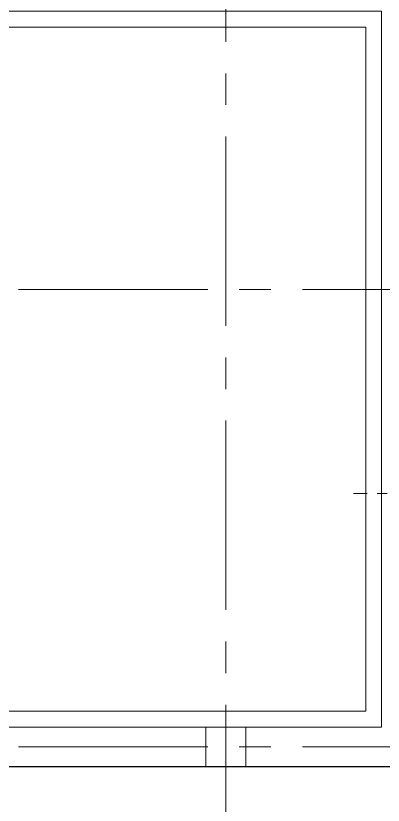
# Model space of a CAD drawing. Header units: millimetres. Extents: x 3795014 to 4300160, y 3869364 to 4016788.
# Drawn here: x 4224155 to 4225080, y 3921779 to 3923764 of the extents above; entities that cross this region are included whole.
import ezdxf

# ---------------------------------------------------------------- set-up
doc = ezdxf.new("R2010")
doc.units = ezdxf.units.MM
doc.linetypes.add('CENTER', pattern=[2, 1.25, -0.25, 0.25, -0.25])
doc.linetypes.add('осевая2', pattern=[28.575, 19.05, -3.175, 3.175, -3.175])
for name, color, linetype, lineweight in [('Дополнительная', 7, 'Continuous', 18), ('Констр.', 7, 'Continuous', 30), ('оси', 7, 'осевая2', 13)]:
    doc.layers.add(name, color=color, linetype=linetype, lineweight=lineweight)

msp = doc.modelspace()

# ---------------------------------------------------------------- linework, layer by layer
at = {"layer": 'Дополнительная', "linetype": 'CENTER', "ltscale": 100}
msp.add_line((4226439.5, 3922563.3), (4225004.5, 3922563.3), dxfattribs=at)
at = {"layer": 'Дополнительная', "ltscale": 25}
for points in [[(4225075.5, 3921975.6), (4223275.5, 3921975.6), (4223275.5, 3923775.6), (4225075.5, 3923775.6)], [(4225035.5, 3922015.6), (4223315.5, 3922015.6), (4223315.5, 3923735.6), (4225035.5, 3923735.6)], [(4224633.7, 3921975.6), (4224733.7, 3921975.6), (4224733.7, 3921875.6), (4224633.7, 3921875.6)]]:
    msp.add_lwpolyline(points, close=True, dxfattribs=at)
at = {"layer": 'Констр.', "ltscale": 200}
msp.add_lwpolyline([(4220032.7, 3921875.6), (4220032.7, 3929075.6), (4229334.6, 3929075.6), (4229334.6, 3921875.6)], close=True, dxfattribs=at)
at = {"layer": 'оси', "ltscale": 25}
for p, q in [((4224683.7, 3929175.6), (4224683.7, 3920275.6)), ((4217732.7, 3923075.6), (4229531.2, 3923075.6)), ((4217732.7, 3921925.6), (4229531.2, 3921925.6))]:
    msp.add_line(p, q, dxfattribs=at)

doc.saveas('drawing.dxf')
